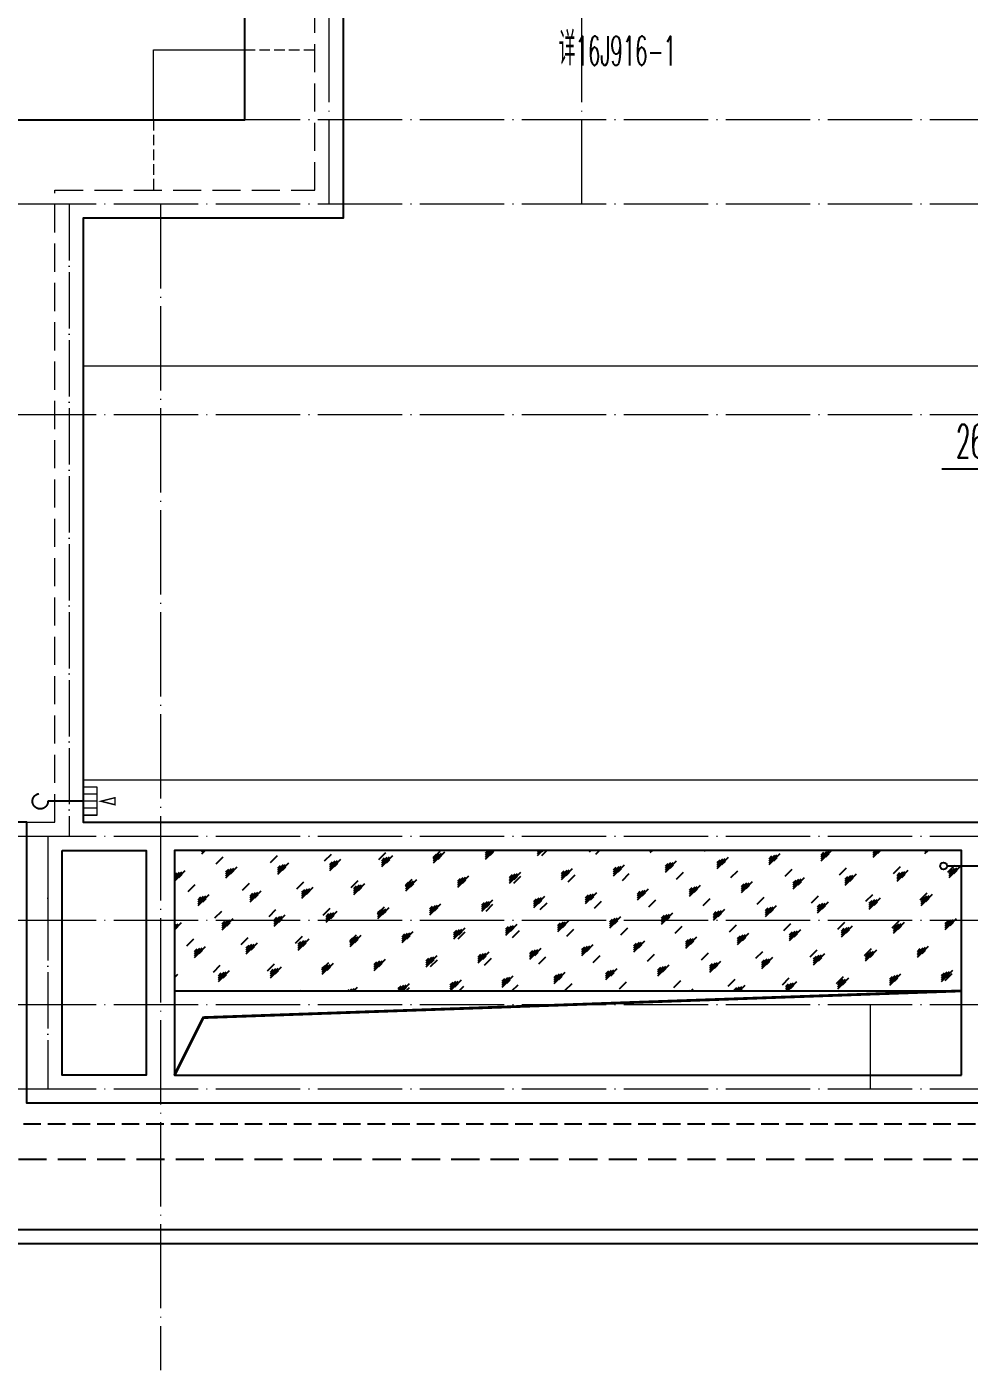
# Model space of a CAD drawing. Extents: x -518115 to 790560, y -210384 to 1628073.
# Drawn here: x 448167 to 454872, y 207407 to 216970 of the extents above; entities that cross this region are included whole.
import ezdxf

# ---------------------------------------------------------------- set-up
doc = ezdxf.new("R2010")
doc.units = 0
doc.header["$LTSCALE"] = 1000
doc.header["$MEASUREMENT"] = 0
for name, pattern in [('#P_--_20B1_001_t3$0$DASH', [0.35, 0.25, -0.1]), ('__DASH', [0.35, 0.25, -0.1]), ('DASH', [0.35, 0.25, -0.1]), ('DOTE', [2.42, 2, -0.2, 0.02, -0.2])]:
    doc.linetypes.add(name, pattern=pattern)
for name, color, linetype in [('DIM_ELEV', 3, 'Continuous'), ('PUB_TEXT', 4, 'Continuous'), ('ROOF', 183, 'Continuous'), ('VPIPE-凝结', 150, 'Continuous'), ('VPIPE-雨水', 4, 'DASH'), ('保温', 6, 'Continuous'), ('看线', 251, 'Continuous')]:
    doc.layers.add(name, color=color, linetype=linetype)
for name, color, linetype, lineweight in [('DOTE', 19, 'DOTE', 9), ('STAIR', 2, 'Continuous', 18), ('平面-分水线', 214, 'Continuous', 15), ('平面-排水沟', 86, 'Continuous', 15), ('平面-看线', 45, 'Continuous', 15)]:
    doc.layers.add(name, color=color, linetype=linetype, lineweight=lineweight)
doc.styles.add('_TCH_DIM', font='SIMPLEX.shx', dxfattribs={"width": 0.7, "bigfont": 'GBCBIG.shx'})

# ---------------------------------------------------------------- blocks, each defined once
blk = doc.blocks.new('DFSFSF')
at = {"layer": '平面-分水线'}
for p, q in [((697141.9, 775567.7), (697141.9, 775667.6)), ((697342.3, 775667.6), (697142.7, 775667.6)), ((697193.1, 775567.7), (697193.1, 775667.6)), ((697242.5, 775567.7), (697242.5, 775667.6)), ((697291.9, 775567.7), (697291.9, 775667.6)), ((697342.3, 775667.6), (697342.3, 775567.7)), ((697342.3, 775567.7), (697342.3, 775667.6)), ((697342.3, 775567.7), (697142.7, 775567.7))]:
    blk.add_line(p, q, dxfattribs=at)
blk = doc.blocks.new('DFGDGDGD')
at = {"layer": '平面-分水线', "const_width": 10}
blk.add_lwpolyline([(697267.5, 775440.7), (697242.5, 775540.7), (697217.5, 775440.7)], close=True, dxfattribs=at)
blk.add_blockref('DFSFSF', (0, 0))
blk = doc.blocks.new('GDGDGDSDA')
at = {"layer": 'DOTE', "linetype": 'DOTE', "ltscale": 0.3}
for p, q in [((449034.8, 367858.3), (449034.8, 376108.3)), ((450834.8, 367858.3), (450834.8, 376108.3)), ((471334.8, 368458.3), (417334.8, 368458.3)), ((471334.8, 367858.3), (417334.8, 367858.3)), ((447834.8, 367858.3), (447834.8, 359558.3)), ((471334.8, 366358.3), (417334.8, 366358.3)), ((471334.8, 363358.3), (417334.8, 363358.3)), ((447034.8, 363358.3), (447034.8, 362758.3)), ((471334.8, 362758.3), (417334.8, 362758.3)), ((471334.8, 362158.3), (417334.8, 362158.3)), ((452884.9, 362158.3), (452884.8, 361558.3)), ((471334.8, 361558.3), (417334.8, 361558.3))]:
    blk.add_line(p, q, dxfattribs=at)

msp = doc.modelspace()

# ---------------------------------------------------------------- hatches: boundary and pattern name
at = {"layer": '保温', "linetype": 'Continuous', "ltscale": 10, "true_color": 0x636466}
h = msp.add_hatch(dxfattribs=at)
h.set_pattern_fill('玻璃1', color=251, scale=35, style=0)
h.set_pattern_definition([(45, (0, 14), (-171.45925, 171.45925), [78.4, -201.6]), (45, (33.6, 28), (-171.45925, 171.45925), [33.6, -246.4]), (45, (0, 28), (-171.45925, 171.45925), [56, -224]), (45, (16.8, 14), (188.0904, -188.0904), [70, -210]), (45, (0, 0), (-171.45925, 171.45925), [112, -168]), (45, (0, 42), (-171.45925, 171.45925), [28, -252])])
h.paths.add_polyline_path([(454816.7, 210106.9), (454816.6, 211107), (449216.6, 211107), (449216.6, 210107)])

# ---------------------------------------------------------------- linework, layer by layer
at = {"color": 6, "const_width": 20}
msp.add_lwpolyline([(449216.6, 209507), (449422.4, 209916.7), (454816.6, 210106.9)], dxfattribs=at)
at = {"layer": 'DIM_ELEV'}
msp.add_line((455570.7, 213821), (454678.4, 213821), dxfattribs=at)
at = {"layer": 'DOTE', "ltscale": 0.2}
for p, q in [((448466.6, 215707), (448466.6, 211207)), ((448316.6, 211207), (448316.6, 209407))]:
    msp.add_line(p, q, dxfattribs=at)
at = {"layer": 'ROOF', "ltscale": 0.8}
for points in [[(447866.6, 211307), (447866.6, 216307), (449716.6, 216307), (449716.6, 219107), (453216.6, 219107), (453216.6, 220907), (455316.6, 220907), (455316.6, 222557), (460916.6, 222557), (460916.6, 220907), (463016.6, 220907), (463016.6, 219107), (466516.6, 219107), (466516.6, 216807), (467216.6, 216807)], [(460216.6, 220407), (460216.6, 221857), (456016.6, 221857), (456016.6, 220407), (456816.6, 220407), (456816.6, 217807.3), (454816.8, 217807.3), (454816.8, 218407), (450416.6, 218407), (450416.6, 215607), (448566.6, 215607), (448566.6, 211307.1), (455016.6, 211306.9), (455016.6, 209507), (461216.5, 209507), (461216.5, 211306.9), (467016.6, 211307.1), (467016.6, 215607), (465816.6, 215607), (465816.6, 218407), (464216.6, 218407), (464216.6, 215607), (459466.6, 215607)], [(467216.6, 216807), (469066.6, 216807), (469066.6, 212307), (469066.6, 212307), (469066.6, 208307), (447166.6, 208307), (447166.6, 209507), (445616.6, 209507)], [(466016.6, 216707), (468966.6, 216707), (468966.6, 208407), (447266.6, 208407), (447266.6, 209607), (445616.6, 209607)], [(467216.6, 209307), (448166.6, 209307), (448166.6, 211307), (447866.6, 211307)]]:
    msp.add_lwpolyline(points, dxfattribs=at)
at = {"layer": 'ROOF', "linetype": '__DASH', "ltscale": 0.8}
msp.add_lwpolyline([(466016.6, 216207), (468466.6, 216207), (468466.6, 208907), (447766.6, 208907), (447766.6, 210107), (445616.6, 210107)], dxfattribs=at)
at = {"layer": 'ROOF', "ltscale": 0.8}
for points in [[(448416.6, 211107), (449016.6, 211107), (449016.6, 209507), (448416.6, 209507)], [(454816.6, 209507), (454816.6, 211106.9), (449216.6, 211107), (449216.6, 209507)]]:
    msp.add_lwpolyline(points, close=True, dxfattribs=at)
at = {"layer": 'STAIR', "color": 130, "linetype": '__DASH', "ltscale": 0.3}
for p, q in [((449716.6, 216807), (450216.6, 216807)), ((449066.6, 216307), (449066.6, 215807))]:
    msp.add_line(p, q, dxfattribs=at)
at = {"layer": 'STAIR', "color": 130}
msp.add_lwpolyline([(449066.6, 216307), (449066.6, 216807), (449716.6, 216807)], dxfattribs=at)
at = {"layer": 'VPIPE-凝结'}
msp.add_line((448566.6, 211457.1), (448316.6, 211457.1), dxfattribs=at)
msp.add_lwpolyline([(455303, 210995.3), (454714.7, 210995.3)], dxfattribs=at)
msp.add_circle((454690.2, 210995.3), 25, dxfattribs=at)
at = {"layer": 'VPIPE-雨水'}
msp.add_circle((448261.6, 211457.1), 55, dxfattribs=at)
at = {"layer": '保温', "color": 132, "linetype": 'Continuous', "ltscale": 10}
msp.add_line((449216.6, 210107), (454816.6, 210106.9), dxfattribs=at)
at = {"layer": '平面-排水沟'}
for p, q in [((448566.6, 214557.2), (456766.6, 214557.2)), ((467016.6, 211607.1), (448566.6, 211607.1))]:
    msp.add_line(p, q, dxfattribs=at)
at = {"layer": '平面-看线', "linetype": 'DASH', "ltscale": 0.8}
msp.add_lwpolyline([(448166.6, 211307), (448366.6, 211307), (448366.6, 215807), (450216.6, 215807), (450216.6, 218607), (453716.6, 218607), (453716.6, 220407), (455816.6, 220407), (455816.6, 222057), (460416.6, 222057), (460416.6, 220407), (462516.6, 220407), (462516.6, 218607), (466016.6, 218607), (466016.6, 216707)], dxfattribs=at)
at = {"layer": '看线', "color": 202, "linetype": '#P_--_20B1_001_t3$0$DASH', "ltscale": 0.5}
msp.add_lwpolyline([(467216.6, 211457), (468216.6, 211457), (468216.6, 209157), (448016.6, 209157), (448016.6, 210357), (445616.6, 210357)], dxfattribs=at)

# ---------------------------------------------------------------- block references
msp.add_blockref('GDGDGDSDA', (1281.8, -152151.3))
at = {"xscale": -1, "rotation": 90}
msp.add_blockref('DFGDGDGD', (1224234.1, 908699.6), dxfattribs=at)

# ---------------------------------------------------------------- texts
at = {"layer": 'DIM_ELEV', "color": 7, "style": '_TCH_DIM', "width": 0.494118}
msp.add_text('26.100', height=238, dxfattribs=at).set_placement((454779.3, 213901.1))
at = {"layer": 'PUB_TEXT', "style": '_TCH_DIM'}
for s, height, width, p in [('详', 236.3, 0.7, (451951.2, 216695.8)), ('16J916-1', 208.25, 0.494118, (452071.7, 216695.8))]:
    msp.add_text(s, height=height, dxfattribs=dict(at, width=width)).set_placement(p)

doc.saveas('drawing.dxf')
